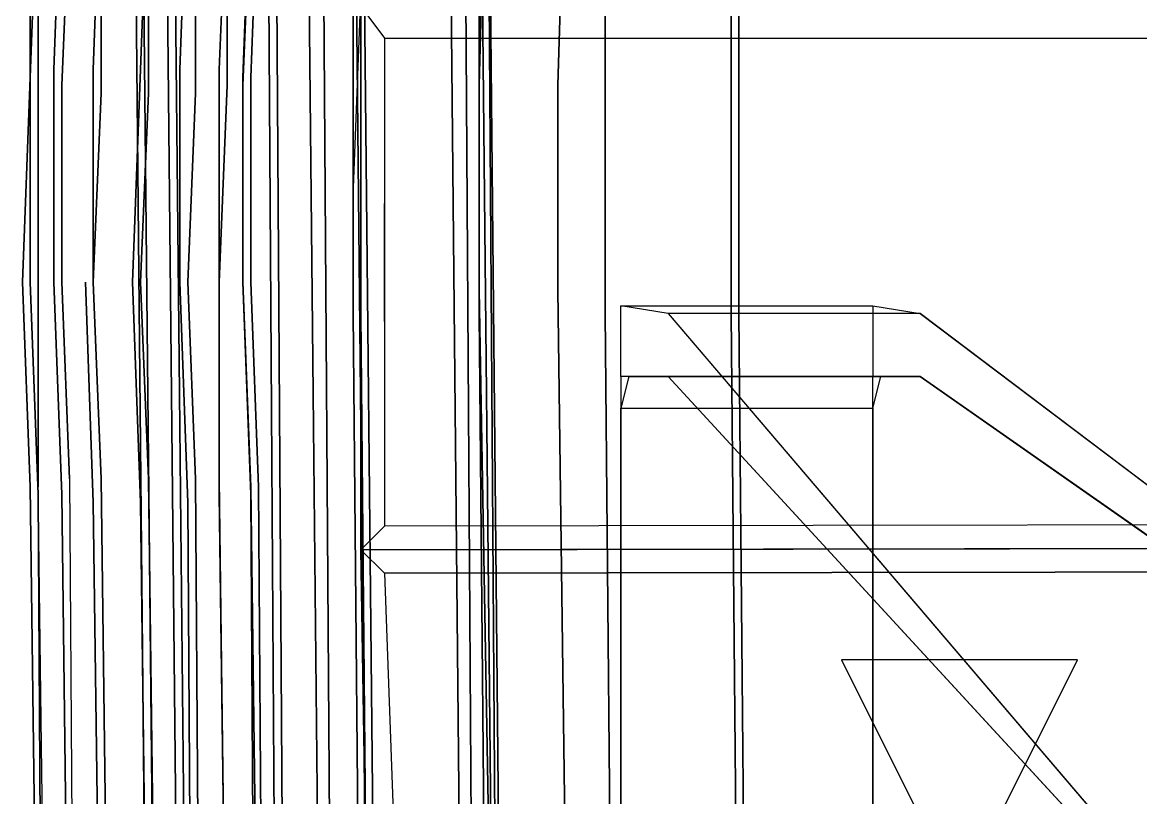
# Model space of a CAD drawing. Extents: x 2173.2 to 2198.9, y 1406.4 to 1430.7.
# Drawn here: x 2174.452 to 2178.889, y 1420.528 to 1423.606 of the extents above; entities that cross this region are included whole.
import ezdxf

# ---------------------------------------------------------------- set-up
doc = ezdxf.new("R2010")
doc.units = 0
doc.layers.add('SEAT', color=5, linetype='Continuous')

msp = doc.modelspace()

# ---------------------------------------------------------------- linework, layer by layer
at = {"layer": 'SEAT'}
for points, invisible_edges in [([(2175.0145, 1415.6687, 26.5), (2174.9207, 1425.1062, 25.3438), (2174.8895, 1425.0749, 25.2812), (2174.9832, 1415.6687, 26.4375)], 10), ([(2175.1395, 1415.6687, 26.5938), (2175.0457, 1425.1062, 25.4375), (2174.9207, 1425.1062, 25.3438), (2175.0145, 1415.6687, 26.5)], 10), ([(2175.5145, 1415.6999, 26.625), (2175.452, 1425.1062, 25.4688), (2175.0457, 1425.1062, 25.4375), (2175.1395, 1415.6687, 26.5938)], 10), ([(2175.6395, 1425.1062, 25.4688), (2175.452, 1425.1062, 25.4688), (2175.5145, 1415.6999, 26.625), (2175.702, 1415.6999, 26.625)], 5), ([(2175.8895, 1415.6999, 26.5938), (2175.7957, 1425.1062, 25.4375), (2175.6395, 1425.1062, 25.4688), (2175.702, 1415.6999, 26.625)], 10), ([(2176.2645, 1415.6687, 26.5), (2176.202, 1425.1062, 25.3438), (2175.7957, 1425.1062, 25.4375), (2175.8895, 1415.6999, 26.5938)], 10), ([(2176.3582, 1415.6687, 26.4062), (2176.2957, 1425.1062, 25.25), (2176.202, 1425.1062, 25.3438), (2176.2645, 1415.6687, 26.5)], 10), ([(2176.3895, 1415.6687, 26.3125), (2176.2957, 1425.0749, 25.1562), (2176.2957, 1425.1062, 25.25), (2176.3582, 1415.6687, 26.4062)], 10), ([(2174.9832, 1415.6687, 26.4375), (2174.8895, 1425.0749, 25.2812), (2174.9207, 1425.0749, 25.1875), (2175.0145, 1415.6374, 26.3438)], 10), ([(2175.0145, 1415.6374, 26.3438), (2174.9207, 1425.0749, 25.1875), (2175.0145, 1425.0749, 25.0938), (2175.1082, 1415.6374, 26.25)], 10), ([(2175.1082, 1415.6374, 26.25), (2175.0145, 1425.0749, 25.0938), (2175.4207, 1425.0437, 25), (2175.4832, 1415.6374, 26.1562)], 10), ([(2175.8582, 1415.6374, 26.125), (2175.7645, 1425.0437, 24.9688), (2176.1395, 1425.0749, 25), (2176.2332, 1415.6374, 26.1562)], 10), ([(2176.2332, 1415.6374, 26.1562), (2176.1395, 1425.0749, 25), (2176.2645, 1425.0749, 25.0938), (2176.3582, 1415.6374, 26.25)], 10), ([(2176.3582, 1415.6374, 26.25), (2176.2645, 1425.0749, 25.0938), (2176.2957, 1425.0749, 25.1562), (2176.3895, 1415.6687, 26.3125)], 10), ([(2175.4832, 1415.6374, 26.1562), (2175.4207, 1425.0437, 25), (2175.577, 1425.0437, 24.9688), (2175.6707, 1415.6374, 26.125)], 10), ([(2175.6707, 1415.6374, 26.125), (2175.577, 1425.0437, 24.9688), (2175.7645, 1425.0437, 24.9688), (2175.8582, 1415.6374, 26.125)], 10), ([(2176.2645, 1423.3562, 14.5938), (2176.2645, 1423.0124, 15.8438), (2176.2645, 1423.8874, 16.0625), (2176.2957, 1424.4499, 14.9062)], 5), ([(2176.2957, 1424.4499, 14.9062), (2176.6082, 1424.4499, 14.875), (2176.577, 1423.3562, 14.5625), (2176.2645, 1423.3562, 14.5938)], 5), ([(2176.7645, 1423.0124, 15.8125), (2176.577, 1423.3562, 14.5625), (2176.6082, 1424.4499, 14.875), (2176.7645, 1423.8874, 16.0312)], 5), ([(2174.7645, 1424.2624, 15.5625), (2174.7332, 1423.4187, 15.3125), (2174.577, 1423.4187, 15.375), (2174.6082, 1424.2312, 15.625)], 10), ([(2174.952, 1424.2624, 15.5312), (2174.9207, 1423.4187, 15.2812), (2174.7332, 1423.4187, 15.3125), (2174.7645, 1424.2624, 15.5625)], 10), ([(2175.1082, 1424.2624, 15.5312), (2175.077, 1423.4187, 15.2812), (2174.9207, 1423.4187, 15.2812), (2174.952, 1424.2624, 15.5312)], 10), ([(2175.2645, 1424.2312, 15.5938), (2175.2332, 1423.4187, 15.3438), (2175.077, 1423.4187, 15.2812), (2175.1082, 1424.2624, 15.5312)], 10), ([(2174.6082, 1424.2312, 15.625), (2174.577, 1423.4187, 15.375), (2174.4832, 1423.3874, 15.4688), (2174.5145, 1424.1999, 15.7188)], 10), ([(2175.3582, 1424.1999, 15.6562), (2175.327, 1423.3874, 15.4062), (2175.2332, 1423.4187, 15.3438), (2175.2645, 1424.2312, 15.5938)], 10), ([(2174.5145, 1424.1999, 15.7188), (2174.4832, 1423.3874, 15.4688), (2174.4832, 1423.3874, 15.5625), (2174.4832, 1424.1687, 15.7812)], 10), ([(2175.3895, 1424.1687, 15.7188), (2175.3582, 1423.3874, 15.5), (2175.327, 1423.3874, 15.4062), (2175.3582, 1424.1999, 15.6562)], 10), ([(2174.4832, 1424.1687, 15.7812), (2174.4832, 1423.3874, 15.5625), (2174.5145, 1423.3562, 15.625), (2174.5145, 1424.1374, 15.875)], 10), ([(2174.5145, 1424.1374, 15.875), (2174.5145, 1423.3562, 15.625), (2174.6082, 1423.3562, 15.7188), (2174.6395, 1424.0749, 15.9375)], 10), ([(2175.2645, 1424.0749, 15.9062), (2175.2645, 1423.3562, 15.6562), (2175.327, 1423.3562, 15.5625), (2175.3582, 1424.1374, 15.8125)], 10), ([(2175.3582, 1424.1374, 15.8125), (2175.327, 1423.3562, 15.5625), (2175.3582, 1423.3874, 15.5), (2175.3895, 1424.1687, 15.7188)], 10), ([(2174.6395, 1424.0749, 15.9375), (2174.6082, 1423.3562, 15.7188), (2174.7645, 1423.3249, 15.75), (2174.7645, 1424.0749, 16)], 10), ([(2174.7645, 1424.0749, 16), (2174.7645, 1423.3249, 15.75), (2174.952, 1423.3249, 15.75), (2174.952, 1424.0749, 16)], 10), ([(2174.952, 1424.0749, 16), (2174.952, 1423.3249, 15.75), (2175.1395, 1423.3249, 15.7188), (2175.1395, 1424.0749, 15.9688)], 10), ([(2175.1395, 1424.0749, 15.9688), (2175.1395, 1423.3249, 15.7188), (2175.2645, 1423.3562, 15.6562), (2175.2645, 1424.0749, 15.9062)], 10), ([(2175.7645, 1423.0124, 15.875), (2175.7957, 1422.8874, 16.3438), (2175.7957, 1423.6687, 16.5625), (2175.7645, 1423.8874, 16.0938)], 5), ([(2175.7645, 1423.8874, 16.0938), (2176.2645, 1423.8874, 16.0625), (2176.2645, 1423.0124, 15.8438), (2175.7645, 1423.0124, 15.875)], 5), ([(2177.2645, 1423.0124, 15.7812), (2176.7645, 1423.0124, 15.8125), (2176.7645, 1423.8874, 16.0312), (2177.2645, 1423.8874, 16)], 5), ([(2177.2645, 1423.8874, 16), (2177.2957, 1423.6687, 16.4375), (2177.2957, 1422.8874, 16.25), (2177.2645, 1423.0124, 15.7812)], 5), ([(2175.7645, 1422.9499, 16.125), (2175.7957, 1422.8874, 16.3438), (2175.7957, 1423.6687, 16.5625), (2175.7957, 1423.7624, 16.3438)], 5), ([(2175.7957, 1422.8874, 16.3438), (2175.7957, 1423.6687, 16.5625), (2196.3895, 1423.6687, 16.5625), (2196.3895, 1422.8874, 16.3438)], 8), ([(2175.7957, 1423.6687, 16.5625), (2175.8895, 1423.5437, 16.625), (2175.8895, 1422.8874, 16.4688), (2175.7957, 1422.8874, 16.3438)], 4), ([(2175.7957, 1422.8874, 16.3438), (2177.2957, 1422.8874, 16.25), (2177.2957, 1423.6687, 16.4375), (2175.7957, 1423.6687, 16.5625)], 5), ([(2175.8895, 1423.5437, 16.625), (2175.8895, 1422.8874, 16.4688), (2196.2957, 1422.8874, 16.4688), (2196.2957, 1423.5437, 16.625)], 10), ([(2174.577, 1423.4187, 15.375), (2174.577, 1422.5749, 15.2812), (2174.4832, 1422.5749, 15.375), (2174.4832, 1423.3874, 15.4688)], 10), ([(2174.7332, 1423.4187, 15.3125), (2174.7332, 1422.5749, 15.2188), (2174.577, 1422.5749, 15.2812), (2174.577, 1423.4187, 15.375)], 10), ([(2174.9207, 1423.4187, 15.2812), (2174.8895, 1422.5749, 15.1875), (2174.7332, 1422.5749, 15.2188), (2174.7332, 1423.4187, 15.3125)], 10), ([(2175.077, 1423.4187, 15.2812), (2175.077, 1422.5749, 15.1875), (2174.8895, 1422.5749, 15.1875), (2174.9207, 1423.4187, 15.2812)], 10), ([(2175.2332, 1423.4187, 15.3438), (2175.2332, 1422.5749, 15.25), (2175.077, 1422.5749, 15.1875), (2175.077, 1423.4187, 15.2812)], 10), ([(2175.327, 1423.3874, 15.4062), (2175.327, 1422.5749, 15.3125), (2175.2332, 1422.5749, 15.25), (2175.2332, 1423.4187, 15.3438)], 10), ([(2174.4832, 1423.3874, 15.5625), (2174.452, 1422.5749, 15.4688), (2174.5145, 1422.5749, 15.5625), (2174.5145, 1423.3562, 15.625)], 10), ([(2174.4832, 1423.3874, 15.4688), (2174.4832, 1422.5749, 15.375), (2174.452, 1422.5749, 15.4688), (2174.4832, 1423.3874, 15.5625)], 10), ([(2175.327, 1423.3562, 15.5625), (2175.327, 1422.5749, 15.5), (2175.3582, 1422.5749, 15.4062), (2175.3582, 1423.3874, 15.5)], 10), ([(2175.3582, 1423.3874, 15.5), (2175.3582, 1422.5749, 15.4062), (2175.327, 1422.5749, 15.3125), (2175.327, 1423.3874, 15.4062)], 10), ([(2174.5145, 1423.3562, 15.625), (2174.5145, 1422.5749, 15.5625), (2174.6082, 1422.5749, 15.625), (2174.6082, 1423.3562, 15.7188)], 10), ([(2174.6082, 1423.3562, 15.7188), (2174.6082, 1422.5749, 15.625), (2174.7332, 1422.5749, 15.6562), (2174.7645, 1423.3249, 15.75)], 10), ([(2175.1395, 1423.3249, 15.7188), (2175.1082, 1422.5749, 15.6562), (2175.2332, 1422.5749, 15.5938), (2175.2645, 1423.3562, 15.6562)], 10), ([(2175.2645, 1423.3562, 15.6562), (2175.2332, 1422.5749, 15.5938), (2175.327, 1422.5749, 15.5), (2175.327, 1423.3562, 15.5625)], 10), ([(2176.2645, 1422.5437, 14.5625), (2176.2645, 1422.4499, 15.8125), (2176.2645, 1423.0124, 15.8438), (2176.2645, 1423.3562, 14.5938)], 5), ([(2176.2645, 1423.3562, 14.5938), (2176.577, 1423.3562, 14.5625), (2176.577, 1422.5437, 14.5312), (2176.2645, 1422.5437, 14.5625)], 5), ([(2176.7645, 1422.4499, 15.75), (2176.577, 1422.5437, 14.5312), (2176.577, 1423.3562, 14.5625), (2176.7645, 1423.0124, 15.8125)], 5), ([(2174.7645, 1423.3249, 15.75), (2174.7332, 1422.5749, 15.6562), (2174.9207, 1422.5749, 15.6875), (2174.952, 1423.3249, 15.75)], 10), ([(2174.952, 1423.3249, 15.75), (2174.9207, 1422.5749, 15.6875), (2175.1082, 1422.5749, 15.6562), (2175.1395, 1423.3249, 15.7188)], 10), ([(2175.7645, 1422.4499, 15.8438), (2175.7957, 1422.4499, 16.3438), (2175.7957, 1422.8874, 16.3438), (2175.7645, 1423.0124, 15.875)], 5), ([(2175.7645, 1423.0124, 15.875), (2176.2645, 1423.0124, 15.8438), (2176.2645, 1422.4499, 15.8125), (2175.7645, 1422.4499, 15.8438)], 5), ([(2177.2645, 1422.4499, 15.7188), (2176.7645, 1422.4499, 15.75), (2176.7645, 1423.0124, 15.8125), (2177.2645, 1423.0124, 15.7812)], 5), ([(2177.2645, 1423.0124, 15.7812), (2177.2957, 1422.8874, 16.25), (2177.2957, 1422.4499, 16.2188), (2177.2645, 1422.4499, 15.7188)], 5), ([(2175.7645, 1422.4499, 16.0938), (2175.7957, 1422.4499, 16.3438), (2175.7957, 1422.8874, 16.3438), (2175.7645, 1422.9499, 16.125)], 5), ([(2175.7957, 1422.4499, 16.3438), (2175.7957, 1422.8874, 16.3438), (2196.3895, 1422.8874, 16.3438), (2196.3895, 1422.4499, 16.3438)], 10), ([(2175.8895, 1422.8874, 16.4688), (2175.7957, 1422.8874, 16.3438), (2175.7957, 1422.4499, 16.3438), (2175.8895, 1422.4187, 16.4375)], 5), ([(2175.7957, 1422.4499, 16.3438), (2177.2957, 1422.4499, 16.2188), (2177.2957, 1422.8874, 16.25), (2175.7957, 1422.8874, 16.3438)], 5), ([(2175.8895, 1422.8874, 16.4688), (2175.8895, 1422.4187, 16.4375), (2196.2957, 1422.4187, 16.4375), (2196.2957, 1422.8874, 16.4688)], 10), ([(2174.452, 1422.5749, 15.4688), (2174.4832, 1421.7624, 15.5312), (2174.5145, 1421.7624, 15.625), (2174.5145, 1422.5749, 15.5625)], 10), ([(2174.4832, 1422.5749, 15.375), (2174.5145, 1421.7312, 15.4375), (2174.4832, 1421.7624, 15.5312), (2174.452, 1422.5749, 15.4688)], 10), ([(2174.577, 1422.5749, 15.2812), (2174.6082, 1421.7312, 15.3438), (2174.5145, 1421.7312, 15.4375), (2174.4832, 1422.5749, 15.375)], 10), ([(2174.5145, 1422.5749, 15.5625), (2174.5145, 1421.7624, 15.625), (2174.6395, 1421.7937, 15.6875), (2174.6082, 1422.5749, 15.625)], 10), ([(2174.702, 1422.5749, 15.2188), (2174.7332, 1421.6999, 15.2812), (2174.6082, 1421.7312, 15.3438), (2174.577, 1422.5749, 15.2812)], 10), ([(2174.6082, 1422.5749, 15.625), (2174.6395, 1421.7937, 15.6875), (2174.7645, 1421.7937, 15.75), (2174.7332, 1422.5749, 15.6562)], 10), ([(2174.8895, 1422.5749, 15.1875), (2174.9207, 1421.6999, 15.25), (2174.7332, 1421.6999, 15.2812), (2174.702, 1422.5749, 15.2188)], 10), ([(2174.7332, 1422.5749, 15.6562), (2174.7645, 1421.7937, 15.75), (2174.952, 1421.7937, 15.75), (2174.9207, 1422.5749, 15.6875)], 10), ([(2175.077, 1422.5749, 15.1875), (2175.1082, 1421.6999, 15.2812), (2174.9207, 1421.6999, 15.25), (2174.8895, 1422.5749, 15.1875)], 10), ([(2174.9207, 1422.5749, 15.6875), (2174.952, 1421.7937, 15.75), (2175.1395, 1421.7937, 15.7188), (2175.1082, 1422.5749, 15.6562)], 10), ([(2175.2332, 1422.5749, 15.25), (2175.2332, 1421.7312, 15.3125), (2175.1082, 1421.6999, 15.2812), (2175.077, 1422.5749, 15.1875)], 10), ([(2175.1082, 1422.5749, 15.6562), (2175.1395, 1421.7937, 15.7188), (2175.2332, 1421.7937, 15.6562), (2175.2332, 1422.5749, 15.5938)], 10), ([(2175.327, 1422.5749, 15.3125), (2175.3582, 1421.7312, 15.4062), (2175.2332, 1421.7312, 15.3125), (2175.2332, 1422.5749, 15.25)], 10), ([(2175.2332, 1422.5749, 15.5938), (2175.2332, 1421.7937, 15.6562), (2175.3582, 1421.7624, 15.5625), (2175.327, 1422.5749, 15.5)], 10), ([(2175.3582, 1422.5749, 15.4062), (2175.3895, 1421.7624, 15.4688), (2175.3582, 1421.7312, 15.4062), (2175.327, 1422.5749, 15.3125)], 10), ([(2175.327, 1422.5749, 15.5), (2175.3582, 1421.7624, 15.5625), (2175.3895, 1421.7624, 15.4688), (2175.3582, 1422.5749, 15.4062)], 10), ([(2176.2645, 1422.5437, 14.5625), (2176.3895, 1415.4499, 16.1562), (2176.327, 1415.5437, 16.75), (2176.2645, 1422.4499, 15.8125)], 10), ([(2176.577, 1422.5437, 14.5312), (2176.6707, 1415.4499, 16.125), (2176.3895, 1415.4499, 16.1562), (2176.2645, 1422.5437, 14.5625)], 10), ([(2176.7645, 1422.4499, 15.75), (2176.827, 1415.5437, 16.7188), (2176.6707, 1415.4499, 16.125), (2176.577, 1422.5437, 14.5312)], 10), ([(2175.827, 1415.5749, 17.0312), (2175.8582, 1415.6062, 17.2812), (2175.7957, 1422.4499, 16.3438), (2175.7645, 1422.4499, 16.0938)], 5), ([(2175.7645, 1422.4499, 15.8438), (2175.827, 1415.5437, 16.7812), (2175.8582, 1415.6062, 17.2812), (2175.7957, 1422.4499, 16.3438)], 10), ([(2176.2645, 1422.4499, 15.8125), (2176.327, 1415.5437, 16.75), (2175.827, 1415.5437, 16.7812), (2175.7645, 1422.4499, 15.8438)], 10), ([(2175.8582, 1415.6062, 17.2812), (2177.3582, 1415.6062, 17.1562), (2177.2957, 1422.4499, 16.2188), (2175.7957, 1422.4499, 16.3438)], 5), ([(2196.3895, 1422.4499, 16.3438), (2196.3895, 1421.5437, 16.4688), (2175.7957, 1421.5124, 16.4688), (2175.7957, 1422.4499, 16.3438)], 8), ([(2175.7957, 1422.4499, 16.3438), (2175.8895, 1422.4187, 16.4375), (2175.8895, 1421.6062, 16.5312), (2175.7957, 1421.5124, 16.4688)], 1), ([(2177.2645, 1422.4499, 15.7188), (2177.327, 1415.5437, 16.6875), (2176.827, 1415.5437, 16.7188), (2176.7645, 1422.4499, 15.75)], 10), ([(2176.827, 1422.4812, 15.4375), (2176.8582, 1422.1999, 15.3438), (2177.0145, 1422.1999, 15.125), (2177.0145, 1422.4499, 15.0312)], 5), ([(2176.827, 1422.0749, 15.5), (2176.827, 1422.1999, 15.7188), (2176.827, 1422.4812, 15.4375), (2176.8582, 1422.1999, 15.3438)], 5), ([(2177.0145, 1422.1999, 15.125), (2177.0145, 1422.4499, 15.0312), (2178.827, 1420.3249, 12.5625), (2178.827, 1420.2312, 12.75)], 1), ([(2177.2957, 1422.4499, 16.2188), (2177.3582, 1415.6062, 17.1562), (2177.327, 1415.5437, 16.6875), (2177.2645, 1422.4499, 15.7188)], 10), ([(2178.0145, 1422.4499, 15.0312), (2178.0145, 1422.1999, 15.125), (2177.8582, 1422.1999, 15.3438), (2177.827, 1422.4812, 15.4375)], 5), ([(2177.8582, 1422.1999, 15.3438), (2177.827, 1422.4812, 15.4375), (2177.827, 1422.1999, 15.7188), (2177.827, 1422.0749, 15.5)], 5), ([(2180.827, 1420.3249, 12.5625), (2180.827, 1420.2312, 12.75), (2178.0145, 1422.1999, 15.125), (2178.0145, 1422.4499, 15.0312)], 4), ([(2196.2957, 1421.6374, 16.5312), (2196.2957, 1422.4187, 16.4375), (2175.8895, 1422.4187, 16.4375), (2175.8895, 1421.6062, 16.5312)], 10), ([(2176.827, 1416.9812, 16.4375), (2176.827, 1416.8562, 16.1875), (2176.827, 1422.0749, 15.5), (2176.827, 1422.1999, 15.7188)], 5), ([(2177.827, 1422.1999, 15.7188), (2177.827, 1422.0749, 15.5), (2177.827, 1416.8562, 16.1875), (2177.827, 1416.9812, 16.4375)], 5), ([(2174.6395, 1421.7937, 15.6875), (2174.6707, 1416.8874, 16.6562), (2174.577, 1416.8874, 16.5625), (2174.5145, 1421.7624, 15.625)], 10), ([(2174.827, 1416.9187, 16.6875), (2174.7645, 1421.7937, 15.75), (2174.6395, 1421.7937, 15.6875), (2174.6707, 1416.8874, 16.6562)], 10), ([(2175.0145, 1416.9187, 16.6875), (2174.952, 1421.7937, 15.75), (2174.7645, 1421.7937, 15.75), (2174.827, 1416.9187, 16.6875)], 10), ([(2175.1707, 1416.9187, 16.6562), (2175.1395, 1421.7937, 15.7188), (2174.952, 1421.7937, 15.75), (2175.0145, 1416.9187, 16.6875)], 10), ([(2175.2957, 1416.8874, 16.5938), (2175.2332, 1421.7937, 15.6562), (2175.1395, 1421.7937, 15.7188), (2175.1707, 1416.9187, 16.6562)], 10), ([(2175.4207, 1416.8874, 16.5), (2175.3582, 1421.7624, 15.5625), (2175.2332, 1421.7937, 15.6562), (2175.2957, 1416.8874, 16.5938)], 10), ([(2174.577, 1416.8874, 16.5625), (2174.5145, 1421.7624, 15.625), (2174.4832, 1421.7624, 15.5312), (2174.5457, 1416.8562, 16.4688)], 10), ([(2174.5457, 1416.8562, 16.4688), (2174.4832, 1421.7624, 15.5312), (2174.5145, 1421.7312, 15.4375), (2174.5457, 1416.8562, 16.4062)], 10), ([(2174.5457, 1416.8562, 16.4062), (2174.5145, 1421.7312, 15.4375), (2174.6082, 1421.7312, 15.3438), (2174.6707, 1416.8249, 16.2812)], 10), ([(2174.6082, 1421.7312, 15.3438), (2174.7332, 1421.6999, 15.2812), (2174.7957, 1416.8249, 16.25), (2174.6707, 1416.8249, 16.2812)], 5), ([(2175.1395, 1416.8249, 16.2188), (2175.1082, 1421.6999, 15.2812), (2175.2332, 1421.7312, 15.3125), (2175.2957, 1416.8249, 16.25)], 10), ([(2175.2957, 1416.8249, 16.25), (2175.2332, 1421.7312, 15.3125), (2175.3582, 1421.7312, 15.4062), (2175.3895, 1416.8562, 16.3438)], 10), ([(2175.4207, 1416.8562, 16.4062), (2175.3895, 1421.7624, 15.4688), (2175.3582, 1421.7624, 15.5625), (2175.4207, 1416.8874, 16.5)], 10), ([(2175.3895, 1416.8562, 16.3438), (2175.3582, 1421.7312, 15.4062), (2175.3895, 1421.7624, 15.4688), (2175.4207, 1416.8562, 16.4062)], 10), ([(2174.7957, 1416.8249, 16.25), (2174.7332, 1421.6999, 15.2812), (2174.9207, 1421.6999, 15.25), (2174.9832, 1416.8249, 16.2188)], 10), ([(2174.9832, 1416.8249, 16.2188), (2174.9207, 1421.6999, 15.25), (2175.1082, 1421.6999, 15.2812), (2175.1395, 1416.8249, 16.2188)], 10), ([(2177.702, 1421.0749, 13.2812), (2178.0457, 1420.3874, 13.25), (2178.2957, 1420.3874, 13.25), (2178.6395, 1421.0749, 13.2812)], 2)]:
    msp.add_3dface(points, dxfattribs=dict(at, invisible_edges=invisible_edges))
for points in [[(2196.2957, 1423.5437, 16.625), (2196.3895, 1423.6687, 16.5625), (2175.7957, 1423.6687, 16.5625), (2175.8895, 1423.5437, 16.625)], [(2176.827, 1422.4812, 15.4375), (2177.827, 1422.4812, 15.4375), (2178.0145, 1422.4499, 15.0312), (2177.0145, 1422.4499, 15.0312)], [(2177.827, 1422.1999, 15.7188), (2176.827, 1422.1999, 15.7188), (2176.827, 1422.4812, 15.4375), (2177.827, 1422.4812, 15.4375)], [(2178.0145, 1422.4499, 15.0312), (2177.0145, 1422.4499, 15.0312), (2178.827, 1420.3249, 12.5625), (2180.827, 1420.3249, 12.5625)], [(2177.8582, 1422.1999, 15.3438), (2176.8582, 1422.1999, 15.3438), (2176.827, 1422.0749, 15.5), (2177.827, 1422.0749, 15.5)], [(2176.827, 1416.9812, 16.4375), (2177.827, 1416.9812, 16.4375), (2177.827, 1422.1999, 15.7188), (2176.827, 1422.1999, 15.7188)], [(2177.0145, 1422.1999, 15.125), (2178.0145, 1422.1999, 15.125), (2177.8582, 1422.1999, 15.3438), (2176.8582, 1422.1999, 15.3438)], [(2180.827, 1420.2312, 12.75), (2178.827, 1420.2312, 12.75), (2177.0145, 1422.1999, 15.125), (2178.0145, 1422.1999, 15.125)], [(2176.827, 1422.0749, 15.5), (2177.827, 1422.0749, 15.5), (2177.827, 1416.8562, 16.1875), (2176.827, 1416.8562, 16.1875)], [(2175.8895, 1421.6062, 16.5312), (2175.7957, 1421.5124, 16.4688), (2196.3895, 1421.5437, 16.4688), (2196.2957, 1421.6374, 16.5312)], [(2175.827, 1419.5437, 16.7188), (2175.7957, 1421.5124, 16.4688), (2196.3895, 1421.5437, 16.4688), (2196.3582, 1419.5437, 16.7188)], [(2196.2957, 1421.4499, 16.5625), (2196.3895, 1421.5437, 16.4688), (2175.7957, 1421.5124, 16.4688), (2175.8895, 1421.4187, 16.5625)], [(2175.7957, 1421.5124, 16.4688), (2175.8895, 1421.4187, 16.5625), (2175.952, 1419.6687, 16.8125), (2175.827, 1419.5437, 16.7188)], [(2175.8895, 1421.4187, 16.5625), (2175.952, 1419.6687, 16.8125), (2196.2645, 1419.6687, 16.8125), (2196.2957, 1421.4499, 16.5625)]]:
    msp.add_3dface(points, dxfattribs=at)

doc.saveas('drawing.dxf')
